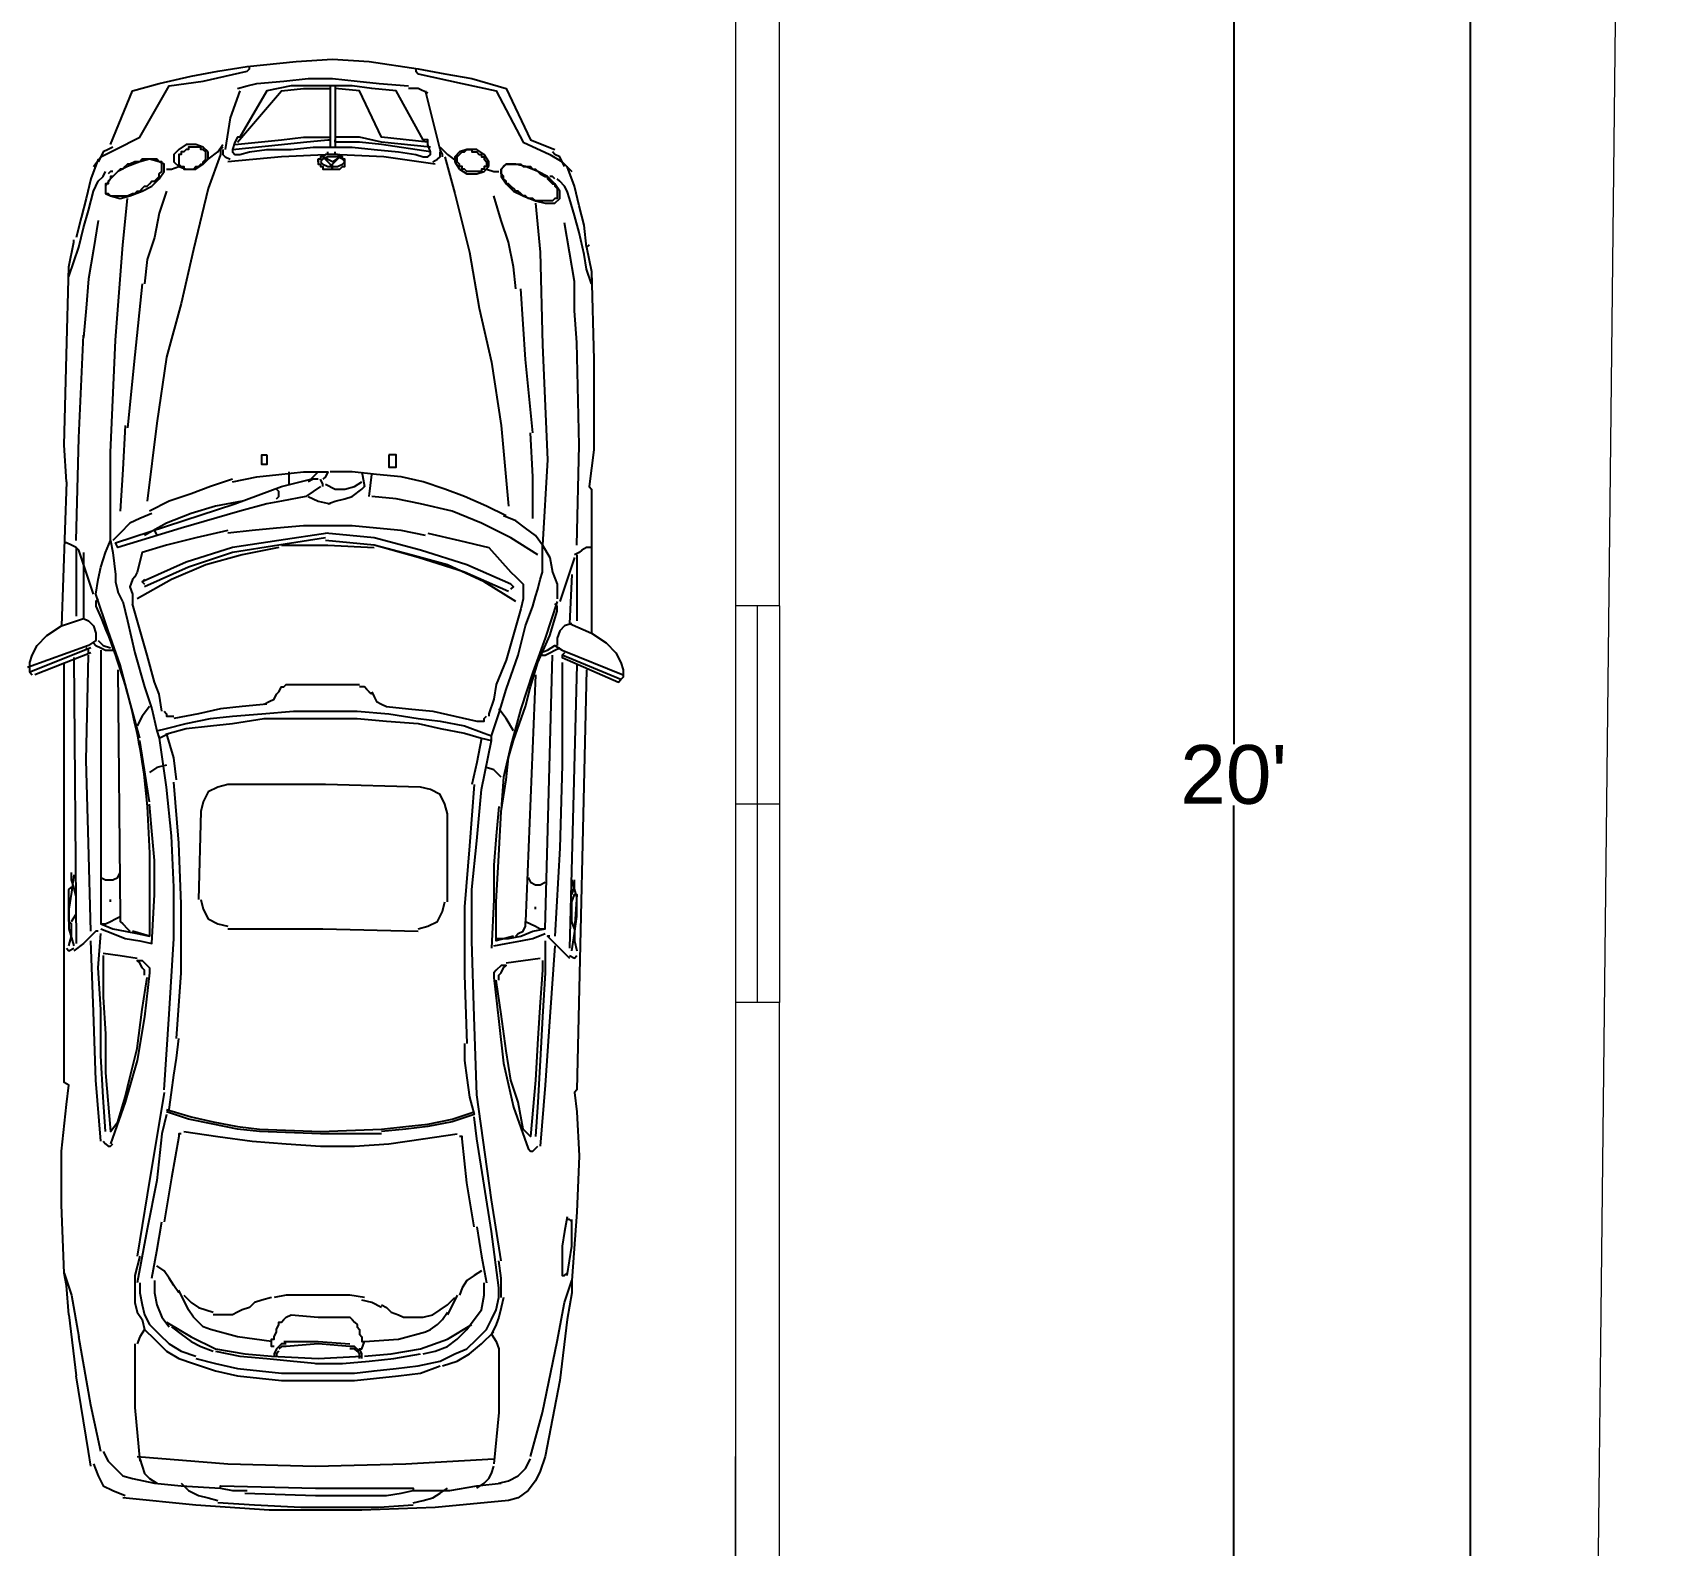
# Model space of a CAD drawing. Header units: inches. Extents: x 2489 to 6987, y 91 to 1364.
# Drawn here: x 5505.2 to 5726.9, y 597.9 to 803.9 of the extents above; entities that cross this region are included whole.
import ezdxf

# ---------------------------------------------------------------- set-up
doc = ezdxf.new("R2010")
doc.units = ezdxf.units.IN
doc.header["$MEASUREMENT"] = 0
doc.layers.add('PDF2_Geometry', color=7, linetype='Continuous')
doc.styles.get("Standard").update_dxf_attribs({"font": 'arial.ttf'})
doc.dimstyles.get("Standard").update_dxf_attribs({"dimtxt": 8, "dimasz": 6, "dimexe": 0.18, "dimexo": 3, "dimgap": 0.09, "dimtad": 0, "dimtih": 1, "dimtoh": 1, "dimdec": 4, "dimzin": 0, "dimdsep": 46, "dimlunit": 4, "dimtxsty": 'Standard', "dimblk": 'OBLIQUE', "dimcen": 0.09, "dimadec": 0, "dimazin": 0, "dimtfac": 1, "dimtdec": 4, "dimtofl": 0, "dimtmove": 0, "dimatfit": 3, "dimldrblk": 'OBLIQUE', "dimfxl": 1, "dimtolj": 1, "dimtzin": 0, "dimarcsym": 0})

# ---------------------------------------------------------------- blocks, each defined once
blk = doc.blocks.new('_Oblique')
at = {"color": 0, "linetype": 'ByBlock', "lineweight": -2}
blk.add_line((-0.5, -0.5), (0.5, 0.5), dxfattribs=at)
blk = doc.blocks.new('*D108')
at = {"layer": 'Defpoints', "color": 0, "lineweight": 15, "transparency": 16777216}
for p in [(5606.92, 1146.92), (5701.03, 1146.92), (5606.92, 582.79)]:
    blk.add_point(p, dxfattribs=at)
at = {"layer": 'PDF2_Geometry', "color": 0, "lineweight": -2, "transparency": 16777216}
for p, q in [((5609.92, 1146.92), (5701.21, 1146.92)), ((5701.03, 1146.92), (5701.03, 868.95)), ((5701.03, 582.79), (5701.03, 860.77)), ((5609.92, 582.79), (5701.21, 582.79))]:
    blk.add_line(p, q, dxfattribs=at)
at = {"layer": 'PDF2_Geometry', "color": 0, "lineweight": -2, "transparency": 16777216, "xscale": 6, "yscale": 6, "zscale": 6}
for p, rotation in [((5701.03, 1146.92), 90), ((5701.03, 582.79), 270)]:
    blk.add_blockref('_Oblique', p, dxfattribs=dict(at, rotation=rotation))
at = {"layer": 'PDF2_Geometry', "color": 0, "lineweight": 9, "transparency": 16777216, "insert": (5701.03, 864.86), "char_height": 8, "attachment_point": 5}
blk.add_mtext("\\A1;47'", dxfattribs=at)
blk = doc.blocks.new('*D109')
at = {"layer": 'Defpoints', "color": 0, "lineweight": 15, "transparency": 16777216}
for p in [(5609.25, 822.95), (5668.79, 822.95), (5606.92, 582.79)]:
    blk.add_point(p, dxfattribs=at)
at = {"layer": 'PDF2_Geometry', "color": 0, "lineweight": -2, "transparency": 16777216}
for p, q in [((5612.25, 822.95), (5668.97, 822.95)), ((5668.79, 822.95), (5668.79, 707.04)), ((5668.79, 582.79), (5668.79, 698.69)), ((5609.92, 582.79), (5668.97, 582.79))]:
    blk.add_line(p, q, dxfattribs=at)
at = {"layer": 'PDF2_Geometry', "color": 0, "lineweight": -2, "transparency": 16777216, "xscale": 6, "yscale": 6, "zscale": 6}
for p, rotation in [((5668.79, 822.95), 90), ((5668.79, 582.79), 270)]:
    blk.add_blockref('_Oblique', p, dxfattribs=dict(at, rotation=rotation))
at = {"layer": 'PDF2_Geometry', "color": 0, "lineweight": 9, "transparency": 16777216, "insert": (5668.79, 702.87), "char_height": 8, "attachment_point": 5}
blk.add_mtext("\\A1;20'", dxfattribs=at)

msp = doc.modelspace()

# ---------------------------------------------------------------- linework, layer by layer
at = {"lineweight": 15}
for p, q in [((5600.9281, 1033.77064), (5600.9281, 725.8773)), ((5606.91536, 725.87729), (5606.91536, 1033.77064))]:
    msp.add_line(p, q, dxfattribs=at)
at = {"layer": 'PDF2_Geometry', "lineweight": 9}
for p, q in [((5606.91536, 725.87729), (5600.9281, 725.8773)), ((5600.92814, 725.8773), (5600.92814, 671.8773)), ((5603.92814, 671.8773), (5603.92814, 725.8773)), ((5606.91536, 725.87729), (5606.91536, 671.8773)), ((5606.91536, 698.8773), (5600.9281, 698.8773)), ((5606.91536, 671.8773), (5600.9281, 671.8773))]:
    msp.add_line(p, q, dxfattribs=at)
msp.add_lwpolyline([(5714.61467, 249.68056), (5726.9217, 1356.92857)], dxfattribs=at)
at = {"layer": 'PDF2_Geometry', "lineweight": 25}
for points in [[(5513.45471, 785.69175), (5514.4526, 787.02227), (5516.44832, 788.0201), (5519.77456, 789.68325), (5523.76606, 796.66829), (5528.42275, 797.33355), (5534.40997, 798.66407), (5534.7426, 798.9967), (5534.7426, 799.32927)], [(5515.78306, 788.68536), (5518.77666, 796.00306), (5522.43551, 797.00092), (5526.7596, 797.99879), (5530.41845, 798.66404), (5534.40992, 799.32928), (5541.06237, 799.99453), (5546.05171, 800.32715)], [(5546.05177, 800.32716), (5551.04111, 799.99454), (5557.69356, 798.99667), (5561.35241, 798.33143), (5565.01126, 797.66618), (5569.66797, 796.33569), (5572.9942, 789.35062), (5576.32043, 788.02013)], [(5557.36088, 798.9967), (5557.36088, 798.66407), (5557.69351, 798.33144), (5563.68073, 797.00092), (5568.33749, 796.0031), (5571.99629, 789.01799), (5575.65516, 787.3549), (5577.31825, 786.35701), (5578.64877, 785.02655)], [(5533.07945, 796.33566), (5534.40997, 796.66829), (5535.74042, 797.00092), (5539.39929, 797.33355), (5542.72553, 797.66618), (5546.05177, 797.66618), (5549.37795, 797.33355), (5552.37155, 797.00092), (5556.36305, 796.66829)], [(5533.07945, 789.01799), (5539.06667, 796.0031), (5542.06027, 796.33566), (5545.38651, 796.33566), (5545.71914, 796.33566)], [(5545.71914, 796.66829), (5545.71914, 788.35273)], [(5546.38434, 796.66829), (5546.38434, 788.35273)], [(5559.02403, 789.01799), (5552.70418, 789.68325), (5549.71058, 796.0031), (5546.38434, 796.33566)], [(5559.02403, 795.67047), (5557.69351, 796.33566), (5556.36305, 796.33566)], [(5533.41208, 796.0031), (5532.08162, 792.34423), (5531.41636, 788.0201)], [(5561.01975, 787.02227), (5561.01975, 787.3549), (5560.68712, 788.0201), (5559.68929, 792.0116), (5558.6914, 796.0031)], [(5532.74682, 788.68536), (5539.06667, 789.35062), (5542.06027, 789.68325), (5545.38651, 789.68325), (5545.71914, 789.68325)], [(5559.35666, 788.35273), (5552.70418, 789.01799), (5549.71058, 789.68325), (5546.38434, 789.68325)], [(5516.11569, 788.35273), (5515.45049, 788.0201), (5514.78523, 787.68753), (5514.4526, 787.02227), (5514.11997, 786.35701)], [(5531.08373, 788.35273), (5530.7511, 788.0201), (5530.7511, 787.3549), (5529.08801, 782.69814), (5527.09223, 774.38258), (5525.42914, 767.0649), (5523.43343, 759.74723), (5522.10291, 750.7664), (5520.77245, 740.12249)], [(5529.08801, 786.68964), (5530.41847, 787.68753), (5531.08373, 788.68536)], [(5531.08373, 788.0201), (5531.08373, 787.68753), (5531.08373, 787.3549), (5531.41636, 787.02227), (5532.08162, 786.68964)], [(5560.02192, 786.02438), (5553.03682, 787.02227), (5546.05177, 787.3549), (5539.06667, 787.02227), (5531.74899, 786.35701)], [(5532.41419, 788.0201), (5539.06667, 788.68536), (5542.06027, 789.01799), (5545.38651, 789.35062), (5545.71914, 789.35062)], [(5545.38651, 787.3549), (5545.38651, 787.68753)], [(5559.35666, 787.68753), (5552.70418, 788.68536), (5549.71058, 789.01799), (5546.38434, 789.01799), (5546.38434, 789.35062)], [(5546.38434, 787.3549), (5546.38434, 787.68753)], [(5559.68929, 786.35701), (5560.35449, 786.68964), (5560.68712, 787.02227), (5560.68712, 787.3549), (5560.68712, 787.68753)], [(5560.68712, 788.35273), (5561.68501, 787.3549), (5563.01547, 786.35701)], [(5577.65088, 785.69175), (5577.31825, 786.35701), (5576.98562, 787.02227), (5576.32042, 787.3549), (5575.98779, 787.68753)], [(5510.12854, 770.72377), (5510.79373, 772.71949), (5511.45899, 774.71521), (5512.12425, 777.37618), (5512.78951, 779.70453), (5513.45471, 782.36558), (5513.78734, 783.03077), (5514.11997, 783.69603), (5514.78523, 784.36129), (5515.11786, 785.02655)], [(5514.11997, 786.68964), (5513.12208, 784.02866), (5512.45688, 781.36768), (5511.79162, 778.70671), (5511.12636, 776.04573)], [(5516.11569, 785.02655), (5515.78306, 785.02655), (5515.45049, 784.69392)], [(5523.43343, 785.35912), (5524.09862, 785.35912), (5525.09651, 785.69175)], [(5544.05599, 786.35701), (5544.05599, 786.68964)], [(5561.35238, 787.02227), (5562.6829, 782.03294), (5564.67862, 774.05001), (5566.00908, 766.39964), (5567.67223, 759.08197), (5569.00268, 750.43377), (5570.00057, 739.45723)], [(5567.00697, 785.35912), (5568.00486, 785.02655), (5568.67005, 785.02655)], [(5580.64449, 774.71521), (5580.31186, 777.70882), (5579.6466, 780.36979), (5578.9814, 783.03077), (5577.98351, 785.69175)], [(5576.32042, 784.02866), (5575.98779, 784.36129), (5575.65516, 784.36129)], [(5581.30975, 769.72588), (5580.64449, 771.7216), (5580.31186, 773.71738), (5579.6466, 776.71099), (5578.9814, 779.03934), (5578.31614, 781.36768), (5577.98351, 782.36558), (5577.65088, 783.03077), (5576.98562, 783.69603), (5576.65305, 784.02866)], [(5519.77456, 707.85806), (5518.4441, 712.84745), (5517.11358, 717.83678), (5515.45049, 722.49347), (5513.78734, 727.4828), (5514.11997, 729.47858), (5514.4526, 731.14167), (5515.11786, 733.13738), (5515.78306, 734.80054), (5515.78306, 746.77491), (5516.44832, 762.07558), (5517.44621, 775.04784), (5518.11147, 781.36768)], [(5523.43343, 782.36558), (5522.43554, 779.37197), (5521.77027, 776.04573), (5520.77245, 773.05212), (5520.43982, 769.72588)], [(5570.99846, 769.06062), (5570.66584, 772.05423), (5570.00057, 775.38047), (5569.00268, 778.37408), (5568.00486, 781.70031)], [(5573.65944, 780.70242), (5574.32464, 774.05001), (5574.65727, 761.41032), (5575.32253, 745.77708), (5574.65727, 734.13527), (5573.65944, 735.46573), (5572.32892, 736.46362), (5570.99846, 737.46151), (5569.33531, 738.12671)], [(5514.11997, 778.37408), (5513.45471, 774.38258), (5512.78951, 770.39114), (5512.45688, 766.39964), (5512.12425, 762.40821)], [(5579.31403, 734.13527), (5579.6466, 747.7728), (5579.31403, 761.74295), (5578.9814, 766.06701), (5578.9814, 770.05851), (5578.31614, 774.05001), (5577.65088, 778.04145)], [(5509.79591, 742.78347), (5509.46327, 747.7728), (5509.79591, 760.07986), (5510.12854, 772.05423), (5510.79373, 775.38047), (5510.79373, 775.7131)], [(5580.97712, 775.04784), (5580.64449, 774.71521), (5581.30975, 771.38897), (5581.64238, 759.4146), (5581.64238, 747.10754), (5580.97712, 742.11821), (5581.30975, 741.78558)], [(5520.10719, 769.72588), (5519.1093, 760.07986), (5518.11147, 750.10114)], [(5573.32681, 749.43588), (5572.32892, 759.4146), (5571.66366, 769.06062)], [(5511.12636, 734.80054), (5511.45899, 748.77069), (5512.12425, 762.74084)], [(5517.77884, 750.43377), (5517.44621, 744.44656), (5517.11358, 738.79197)], [(5573.32681, 737.79414), (5573.32681, 743.44873), (5572.99418, 749.43588)], [(5544.38862, 742.11821), (5543.39079, 741.45295), (5542.3929, 740.78775), (5539.06668, 740.12251), (5537.07094, 739.78989), (5533.41209, 738.79202), (5525.42915, 736.46366), (5516.78096, 733.80268), (5516.44834, 734.46792), (5532.74685, 739.78989), (5539.06668, 742.11824), (5543.05815, 743.11611)], [(5532.41419, 743.1161), (5529.42064, 742.11821), (5526.75966, 741.12032), (5523.76606, 740.12249), (5521.10508, 738.79197)], [(5532.41419, 742.78347), (5535.74042, 743.44873), (5538.73403, 743.7813), (5542.06027, 744.11393), (5545.38651, 744.11393), (5545.05388, 743.44873), (5544.72125, 743.1161)], [(5540.06456, 744.11393), (5540.06456, 742.45084)], [(5544.05599, 743.1161), (5543.39079, 743.1161), (5542.72553, 742.78347)], [(5544.05599, 744.11393), (5543.72336, 743.7813), (5543.05816, 743.1161)], [(5544.72125, 742.11821), (5544.72125, 742.45084), (5544.38862, 743.1161)], [(5569.66794, 738.12671), (5567.00697, 739.45723), (5564.01336, 740.78775), (5561.35238, 741.78558), (5558.35877, 742.78347), (5555.36516, 743.44873), (5552.03892, 743.7813), (5548.71275, 744.11393), (5545.71914, 744.11393)], [(5550.04321, 744.11393), (5550.37584, 742.11821)], [(5551.04106, 740.7877), (5551.37368, 743.7813)], [(5509.79586, 742.78344), (5509.13061, 723.1587)], [(5538.4014, 740.45512), (5538.73403, 740.78775), (5538.73403, 741.12032), (5538.73403, 741.45295), (5538.4014, 741.78558)], [(5542.72553, 740.78775), (5544.05599, 740.12249), (5545.71914, 739.78986)], [(5545.05388, 742.45084), (5546.38434, 741.78558), (5547.71486, 741.78558), (5549.04532, 742.11821), (5550.04321, 742.78347)], [(5545.38651, 739.78986), (5546.38434, 740.12249), (5547.71486, 740.45512), (5548.71275, 740.78775), (5550.04321, 741.78558), (5550.37584, 742.11821), (5550.37584, 742.45084)], [(5573.99201, 732.80475), (5570.3332, 735.13316), (5566.34171, 737.12888), (5562.35027, 738.79197), (5558.02614, 739.78986), (5554.6999, 740.45512), (5551.37373, 740.78775)], [(5581.30971, 741.78558), (5581.30971, 722.16085)], [(5521.43765, 738.45934), (5519.77456, 737.79414), (5518.4441, 737.12888), (5517.11358, 735.79836), (5516.11569, 734.80054)], [(5533.74471, 740.12249), (5530.08584, 739.45723), (5526.75966, 738.45934), (5523.43343, 737.12888), (5520.43982, 735.46573)], [(5558.6914, 735.46573), (5555.36516, 736.13099), (5552.03892, 736.46362), (5548.71275, 736.79625), (5545.38651, 736.79625), (5542.06027, 736.79625), (5538.4014, 736.46362), (5535.07523, 736.13099), (5531.74899, 735.79836)], [(5513.45471, 727.4828), (5512.45688, 730.47641), (5511.45899, 733.47001), (5511.12636, 733.80265), (5510.4611, 734.13527), (5509.79591, 734.46791), (5509.46327, 734.46791)], [(5515.78306, 734.80054), (5516.11569, 733.13738), (5516.44832, 730.14378), (5516.44832, 729.14595), (5516.78095, 727.81543)], [(5531.74895, 736.13098), (5527.42485, 735.13312), (5523.43338, 734.13525), (5520.10716, 733.13738), (5519.44191, 730.4764), (5519.10929, 729.81116), (5518.77667, 729.47853), (5518.44404, 728.48067), (5518.77667, 727.4828), (5518.77667, 726.15231)], [(5545.38651, 735.79836), (5538.73403, 734.80054), (5532.41419, 733.80265), (5526.0944, 731.80693), (5520.10719, 729.14595)], [(5545.05388, 735.13316), (5538.73403, 734.13527), (5532.41419, 733.13738), (5526.42703, 731.14167), (5520.43982, 728.48069)], [(5521.77027, 736.13099), (5522.10291, 735.46573)], [(5539.06667, 734.13527), (5545.38651, 734.13527), (5551.70636, 733.80265)], [(5570.3332, 728.14806), (5570.66584, 728.48069), (5570.3332, 728.81332), (5564.34599, 731.4743), (5558.02614, 733.47001), (5551.70636, 735.13316), (5545.05388, 735.79836)], [(5570.00057, 727.81543), (5564.01336, 730.47641), (5557.69351, 732.47219), (5551.70636, 734.13527), (5545.05388, 734.80054)], [(5570.99846, 726.48497), (5566.67434, 729.14595), (5561.68501, 731.4743), (5556.69568, 732.80475), (5551.70636, 734.13527)], [(5559.02403, 735.79836), (5563.34813, 734.80049), (5567.3396, 733.80263), (5570.3332, 730.4764), (5570.99845, 729.81116), (5571.66369, 729.14591), (5571.99631, 728.81329), (5571.99631, 727.81542), (5571.99631, 726.81755)], [(5573.65944, 727.15017), (5573.99201, 728.14806), (5574.32464, 729.47858), (5574.65727, 730.47641), (5574.65727, 734.13527), (5575.65516, 732.47219), (5575.98779, 730.47641), (5576.65305, 728.81332), (5576.65305, 726.8176)], [(5511.12638, 733.80262), (5511.12638, 724.48919)], [(5512.12425, 733.13738), (5512.12425, 724.15657)], [(5538.73403, 733.80265), (5533.74471, 732.80475), (5528.75538, 731.4743), (5524.09862, 729.47858), (5519.44193, 726.8176)], [(5578.9814, 732.47219), (5577.98351, 729.47858), (5576.98562, 726.48497)], [(5581.30975, 733.80265), (5580.64449, 733.80265), (5579.97923, 733.47001), (5579.6466, 733.13738), (5578.9814, 732.80475)], [(5579.31401, 732.80476), (5579.31401, 723.82395)], [(5578.64877, 730.14378), (5578.31615, 723.49132)], [(5517.44618, 726.48493), (5516.78093, 727.81542)], [(5520.43982, 729.47858), (5520.10719, 729.14595), (5520.43982, 728.81332)], [(5517.44621, 726.48497), (5518.11147, 723.82399), (5519.1093, 719.49986), (5520.43982, 714.84317), (5521.43765, 711.84956), (5522.10291, 708.85595), (5522.43554, 707.85806)], [(5522.76816, 711.51693), (5522.43554, 713.84528), (5521.77027, 715.50843), (5520.77245, 719.16723), (5518.77667, 726.15234)], [(5569.00268, 636.67685), (5567.67223, 644.99241), (5565.67644, 659.29519), (5565.34388, 669.93911), (5565.01125, 680.25039), (5565.01125, 687.2355), (5565.67644, 693.88791), (5566.34171, 700.87302), (5567.67223, 707.52549), (5567.67223, 708.19069), (5568.67005, 711.1843), (5569.66794, 714.51054), (5571.33103, 719.16723), (5572.32892, 723.15873), (5573.32681, 725.81971)], [(5571.66366, 725.48708), (5569.66794, 718.50204), (5568.33749, 715.1758), (5568.00486, 713.18002), (5567.3396, 711.1843), (5567.3396, 710.85167)], [(5576.65305, 726.48497), (5574.9899, 721.49558), (5573.32681, 716.83889), (5571.66366, 711.84956), (5570.3332, 706.86023), (5569.33531, 702.5361), (5569.00268, 698.21204)], [(5569.00273, 697.8794), (5569.33536, 699.87513), (5569.66798, 702.20349), (5570.0006, 705.1971), (5570.66585, 707.52545), (5572.32896, 712.18217), (5572.9942, 714.84315), (5573.99207, 718.16938), (5575.65518, 721.82822), (5576.65305, 725.15445), (5576.65305, 725.81971), (5576.32042, 726.15234)], [(5571.99628, 726.81756), (5571.66366, 725.48707)], [(5573.32677, 725.8197), (5573.65939, 727.15018)], [(5504.80652, 716.83889), (5504.80652, 717.17152), (5504.80652, 718.16941), (5505.13915, 719.16723), (5505.80441, 720.49775), (5507.13493, 721.82821), (5509.13065, 723.15873), (5512.12425, 724.15662), (5512.78951, 723.82399), (5513.45471, 723.15873), (5513.78734, 722.16084), (5513.78734, 721.16301), (5512.78951, 720.49775), (5504.47395, 717.50415)], [(5578.64877, 723.49136), (5577.65088, 723.15873), (5576.98562, 722.49347), (5576.65305, 721.49558), (5576.65305, 720.49775)], [(5578.31614, 723.49136), (5581.30975, 722.16084), (5583.30546, 720.83039), (5584.63599, 719.49986), (5585.30118, 718.16941), (5585.63381, 717.17152), (5585.63381, 716.17363), (5585.30118, 715.84106), (5577.31825, 719.16723)], [(5513.45471, 720.83039), (5513.78734, 720.49775), (5514.4526, 720.16512), (5515.11786, 719.8325), (5516.11569, 719.8325)], [(5514.11997, 721.16301), (5514.78523, 720.49775), (5515.78306, 720.16512)], [(5513.12208, 720.16512), (5504.80652, 716.83889), (5505.13915, 716.50625)], [(5513.12208, 719.49986), (5505.47178, 716.50625)], [(5510.79373, 718.8346), (5511.12636, 679.91776)], [(5512.78951, 719.49986), (5512.78951, 719.8325), (5512.45688, 720.16512)], [(5513.12208, 681.58091), (5512.78951, 693.55534), (5512.45688, 704.86445), (5512.78951, 719.16723)], [(5514.4526, 719.8325), (5514.4526, 682.5788), (5515.11786, 682.5788), (5515.78306, 682.91137), (5516.44832, 683.244), (5517.11358, 683.57663), (5517.11358, 682.91137), (5517.44621, 682.5788), (5518.11147, 681.91354), (5518.4441, 681.58091)], [(5568.33749, 680.58302), (5570.00057, 680.58302), (5571.66366, 680.91565), (5573.32681, 681.58091), (5574.9899, 681.91354), (5575.98779, 719.16723)], [(5574.32464, 719.49986), (5575.32253, 719.8325), (5576.32042, 720.49775), (5577.31825, 719.8325), (5585.63381, 716.50625)], [(5574.32464, 719.16723), (5574.9899, 719.16723), (5575.65516, 719.49986), (5576.32042, 719.8325), (5576.98562, 720.16512)], [(5577.65088, 719.49986), (5577.31825, 719.16723), (5577.31825, 718.8346), (5584.96862, 715.50843), (5585.30118, 715.84106)], [(5510.12854, 629.35918), (5509.79591, 633.35065), (5509.46329, 635.01376), (5509.13067, 644.32719), (5509.13067, 651.64489), (5509.79591, 657.96472), (5510.12854, 660.6257), (5509.46329, 660.95832), (5509.46329, 718.16941)], [(5516.78095, 717.17152), (5517.11358, 683.57663)], [(5573.65944, 716.50625), (5572.32892, 682.91137), (5572.99418, 682.5788), (5573.65944, 682.24617), (5574.32464, 681.91354), (5574.9899, 681.91354)], [(5577.31825, 718.16941), (5577.31825, 704.19926), (5576.98562, 692.89008), (5576.32042, 680.91565)], [(5580.64449, 717.17152), (5579.314, 659.96043), (5578.98137, 659.62781), (5579.314, 656.96683), (5579.64662, 650.97962), (5579.314, 643.3293), (5578.64875, 634.01587), (5578.64875, 632.35276), (5577.98351, 628.69391)], [(5579.31403, 717.83678), (5578.31614, 679.25256)], [(5536.73832, 712.51482), (5537.40358, 712.84745), (5538.06877, 713.18002), (5538.4014, 713.84528), (5538.73403, 714.17791), (5539.06667, 714.84317), (5539.39929, 714.84317), (5539.73192, 715.1758), (5540.39718, 715.1758), (5542.3929, 715.1758), (5545.05388, 715.1758), (5547.71486, 715.1758), (5549.71058, 715.1758)], [(5551.37373, 713.84528), (5551.0411, 714.17791), (5550.70847, 714.51054), (5550.37584, 714.84317), (5549.71058, 714.84317)], [(5551.37373, 714.17791), (5551.70636, 713.51265), (5552.03892, 712.84745), (5552.70418, 712.51482), (5553.36944, 712.18219), (5556.36305, 711.84956), (5559.68929, 711.51693), (5562.6829, 710.85167), (5565.67644, 710.18647), (5566.00908, 710.18647), (5566.67434, 710.18647), (5566.67434, 710.51904), (5567.00697, 710.85167)], [(5521.10508, 712.18219), (5520.10719, 710.85167), (5519.44193, 709.52121)], [(5537.07095, 712.51482), (5533.74471, 712.18219), (5530.7511, 711.84956), (5527.75749, 711.1843), (5524.43125, 710.51904)], [(5570.66584, 708.85595), (5569.66794, 710.51904), (5568.67005, 711.84956)], [(5522.10292, 708.85595), (5523.43341, 709.18857), (5526.09439, 709.85382), (5529.42062, 710.51906), (5532.41422, 710.85169), (5536.40569, 711.18431), (5540.72979, 711.51693), (5545.05388, 711.51693), (5549.37797, 711.51693), (5553.70207, 711.18431), (5557.69354, 710.51906), (5560.68714, 710.18644), (5564.01337, 709.5212), (5566.67435, 708.52333), (5567.67222, 708.1907)], [(5522.43554, 707.85806), (5523.76603, 708.5233), (5526.09439, 709.18855), (5529.42062, 709.52117), (5532.41422, 709.85379), (5536.73832, 710.51904), (5540.72979, 710.51904), (5545.05388, 710.51904), (5549.37797, 710.51904), (5553.36944, 710.18642), (5557.69354, 709.85379), (5560.68714, 709.18855), (5564.01337, 708.5233), (5566.34172, 707.85806), (5567.67222, 707.52544)], [(5523.1008, 711.51693), (5523.43343, 711.1843), (5523.43343, 710.85167), (5523.76606, 710.85167), (5524.43125, 710.85167)], [(5521.10508, 699.20993), (5520.43982, 703.53399), (5519.77456, 707.52549)], [(5523.1008, 659.96046), (5523.76606, 670.27174), (5524.43125, 680.58302), (5524.43125, 687.56813), (5524.09862, 694.55317), (5523.43343, 701.20565), (5522.43554, 708.19069)], [(5524.76388, 702.20348), (5524.43125, 705.19708), (5523.43343, 708.52332)], [(5566.34171, 707.85806), (5565.67644, 704.53189), (5565.01125, 701.53828)], [(5523.43343, 704.19926), (5522.10291, 703.86663), (5521.10508, 703.20137)], [(5569.00268, 702.5361), (5568.00486, 703.53399), (5567.00697, 703.86663)], [(5524.76388, 666.9455), (5525.42914, 675.92632), (5525.42914, 685.23978), (5525.09651, 693.55534), (5524.43125, 701.87091)], [(5561.68501, 685.57235), (5561.68501, 697.54678), (5561.35238, 698.8773), (5560.68712, 700.20776), (5559.35666, 700.87302), (5558.02614, 701.20565), (5545.05388, 701.53828), (5531.74899, 701.53828), (5530.41847, 701.20565), (5529.08801, 700.54039), (5528.42275, 699.20993), (5528.09012, 697.87941), (5527.75749, 685.90498)], [(5565.34388, 701.53828), (5564.67862, 693.22271), (5564.01336, 684.90715), (5564.01336, 675.59369), (5564.34599, 666.28024)], [(5514.4526, 681.91354), (5516.11569, 681.24828), (5517.77884, 680.58302), (5519.77456, 680.25039), (5521.43765, 679.91776), (5521.77027, 686.57024), (5521.77027, 691.22693), (5521.43765, 695.21843), (5521.10508, 698.8773)], [(5568.67005, 698.54467), (5568.33749, 694.55317), (5568.00486, 690.56174), (5568.00486, 685.90498), (5567.67223, 679.25256)], [(5570.66584, 680.91565), (5568.33749, 680.25039), (5568.33749, 685.57235), (5568.67005, 691.89219), (5569.00268, 697.87941)], [(5510.79373, 689.23121), (5510.4611, 686.90287), (5510.12854, 684.57452), (5510.12854, 681.91354), (5510.79373, 679.58519)], [(5510.12854, 679.58519), (5510.4611, 680.91565), (5510.4611, 682.5788), (5510.12854, 682.91137), (5510.12854, 687.2355), (5510.4611, 687.56813)], [(5510.4611, 682.91137), (5511.12636, 683.90926), (5511.12636, 685.23978), (5511.12636, 686.23761), (5510.79373, 687.56813), (5510.4611, 688.56595), (5510.4611, 689.56384)], [(5514.4526, 688.89858), (5515.11786, 688.56595), (5516.11569, 688.56595), (5516.78095, 688.89858), (5517.11358, 689.56384)], [(5572.66155, 688.89858), (5572.99418, 688.23332), (5573.65944, 687.90076), (5574.32464, 687.90076), (5574.9899, 688.23332)], [(5578.64877, 678.91993), (5578.9814, 681.24828), (5579.31403, 683.57663), (5579.31403, 686.23761), (5578.64877, 688.56595)], [(5578.64877, 686.57024), (5578.9814, 687.56813), (5578.9814, 688.56595)], [(5515.78306, 685.57235), (5515.78306, 685.90498)], [(5528.09012, 685.90498), (5528.42275, 684.57452), (5529.08801, 683.244), (5530.41847, 682.5788), (5531.74899, 682.24617)], [(5557.69351, 681.91354), (5559.02403, 682.24617), (5560.35449, 682.91137), (5561.01975, 684.24189), (5561.35238, 685.57235)], [(5578.9814, 681.91354), (5578.64877, 682.91137), (5578.64877, 684.24189), (5578.64877, 685.57235), (5578.9814, 686.57024), (5579.31403, 686.57024), (5578.9814, 681.91354), (5578.9814, 680.25039), (5579.31403, 678.91993)], [(5573.65944, 684.57452), (5573.65944, 684.90715)], [(5514.11997, 681.58091), (5513.78734, 681.58091), (5512.12425, 679.91776), (5510.79373, 678.91993)], [(5515.11786, 654.30587), (5514.78523, 658.96257), (5514.4526, 664.61715), (5514.4526, 670.937), (5514.11997, 676.59158), (5514.4526, 681.24828)], [(5514.4526, 682.5788), (5516.11569, 681.91354), (5517.77884, 681.58091), (5519.44193, 681.24828), (5521.10508, 680.91565)], [(5531.74899, 681.91354), (5544.72125, 681.91354), (5557.69351, 681.58091)], [(5568.00486, 679.58519), (5569.66794, 679.91776), (5571.66366, 680.25039), (5573.32681, 680.58302), (5574.9899, 681.24828)], [(5570.99846, 680.91565), (5571.33103, 681.24828), (5571.99629, 681.58091), (5572.32892, 682.24617), (5572.32892, 682.91137)], [(5575.65516, 680.91565), (5575.32253, 680.91565), (5577.31825, 678.91993), (5578.31614, 677.92204)], [(5509.79591, 679.25256), (5510.12854, 678.91993), (5510.79373, 679.25256)], [(5514.4526, 652.97535), (5513.78734, 661.29091), (5513.45471, 670.60437), (5513.12208, 680.25039)], [(5514.78523, 678.5873), (5517.11358, 678.25467), (5519.44193, 677.92204)], [(5574.9899, 680.25039), (5574.9899, 675.92632), (5574.65727, 669.93911), (5574.32464, 663.95189), (5573.99201, 658.2973), (5573.65944, 653.64061)], [(5576.32042, 679.58519), (5575.65516, 669.93911), (5574.9899, 660.62565), (5574.32464, 652.31009)], [(5514.78523, 678.25467), (5514.78523, 676.92421), (5514.78523, 672.60008), (5515.11786, 667.61076), (5515.11786, 662.2888), (5515.78306, 654.30587), (5516.78095, 655.63633), (5517.77884, 658.96257), (5518.4441, 661.62354), (5519.44193, 665.61504), (5520.10719, 670.937), (5520.77245, 675.26106)], [(5520.43982, 675.59369), (5520.43982, 676.25895), (5520.10719, 676.59158), (5519.77456, 677.25678), (5519.44193, 677.58941), (5520.10719, 677.58941), (5520.77245, 676.92421), (5521.10508, 676.59158), (5521.10508, 675.92632), (5520.43982, 669.93911), (5519.44193, 663.95189), (5517.77884, 658.2973), (5515.78306, 652.64272)], [(5568.67005, 674.92843), (5568.67005, 675.59369), (5569.00268, 675.92632), (5569.33531, 676.59158), (5569.66794, 676.92421), (5569.00268, 676.92421), (5568.33749, 676.25895), (5568.00486, 675.92632), (5568.00486, 675.26106), (5568.67005, 669.27385), (5569.33531, 663.61926), (5570.66584, 657.63211), (5572.66155, 651.97752), (5572.99418, 651.64489), (5573.32681, 651.64489), (5573.65944, 651.97752), (5573.99201, 652.31009)], [(5574.65727, 677.58941), (5574.65727, 676.25895), (5574.32464, 671.93482), (5573.99201, 666.9455), (5573.65944, 661.29091), (5572.99418, 653.64061), (5571.99629, 654.6385), (5571.33103, 658.2973), (5570.3332, 661.29091), (5569.66794, 665.28241), (5569.00268, 670.27174), (5568.33749, 674.92843)], [(5569.66794, 677.25678), (5571.99629, 677.58941), (5574.32464, 677.92204)], [(5578.31614, 678.25467), (5578.9814, 677.92204), (5579.31403, 678.25467)], [(5523.76606, 657.29948), (5524.09862, 659.62782), (5524.43125, 661.95617), (5524.76388, 664.28452), (5525.09651, 666.9455)], [(5564.01336, 666.28024), (5564.01336, 663.95189), (5564.34599, 661.62354), (5564.67862, 658.96257), (5565.34388, 656.63422), (5562.35027, 655.63633), (5559.02403, 654.97106), (5556.03042, 654.6385), (5552.70418, 654.30587)], [(5523.1008, 659.62782), (5520.77245, 645.65767), (5519.44193, 637.34211)], [(5523.43343, 656.63422), (5522.76816, 653.97324), (5522.10291, 647.65339), (5520.77245, 641.00098), (5519.44193, 633.68324)], [(5523.43343, 657.29948), (5526.75966, 656.30159), (5529.75321, 655.63633), (5533.07945, 654.97106), (5536.07306, 654.6385), (5544.38862, 654.30587), (5552.70418, 654.6385), (5556.03042, 654.97106), (5559.02403, 655.3037), (5562.35027, 655.96896), (5565.34388, 656.96685)], [(5552.70418, 653.97324), (5544.38862, 653.97324), (5536.07306, 654.30587), (5533.07945, 654.6385), (5529.75321, 655.3037), (5526.42703, 655.96896), (5523.43343, 656.96685)], [(5525.76177, 654.30587), (5530.41847, 653.64061), (5535.07523, 652.97535), (5539.73192, 652.64272), (5544.38862, 652.31009), (5549.04532, 652.31009), (5553.70208, 652.64272), (5558.35877, 653.30798), (5563.01547, 653.97324)], [(5527.42486, 623.37196), (5530.08584, 622.7067), (5533.07945, 622.04144), (5536.07306, 621.70881), (5539.06667, 621.37624), (5544.05599, 621.37624), (5549.04532, 621.37624), (5551.70636, 621.70881), (5554.6999, 622.04144), (5557.69351, 622.37407), (5560.68712, 623.03933), (5562.6829, 624.03722), (5564.34599, 624.70242), (5565.67644, 626.03294), (5567.00697, 627.36339), (5567.67223, 628.69391), (5568.33749, 630.02437), (5568.67005, 631.68752), (5568.67005, 633.01798), (5567.67223, 640.66835), (5566.67434, 646.98813), (5565.67644, 653.30798), (5565.34388, 656.30159)], [(5514.78523, 652.97535), (5515.11786, 652.64272), (5515.45049, 652.31009), (5515.78306, 652.31009), (5516.11569, 652.64272)], [(5525.42914, 653.97324), (5525.09651, 653.97324), (5525.09651, 653.64061), (5524.09862, 647.98602), (5523.1008, 641.99881)], [(5565.34388, 641.33355), (5564.34599, 647.32076), (5563.68073, 653.30798), (5563.68073, 653.64061), (5563.3481, 653.64061)], [(5521.43765, 634.3485), (5522.10291, 638.00737), (5522.76816, 641.99881)], [(5565.67644, 641.33355), (5566.34171, 637.34211), (5567.00697, 633.68324)], [(5577.98351, 642.66406), (5577.65088, 640.66835), (5577.31825, 638.67257), (5577.31825, 636.67685), (5577.31825, 634.68113), (5577.65088, 634.68113), (5577.98351, 635.01376)], [(5578.64877, 641.99881), (5578.31614, 642.33144), (5577.98351, 642.33144)], [(5577.98351, 634.68113), (5578.64877, 638.67257), (5578.64877, 642.33144)], [(5519.77456, 637.34211), (5519.1093, 634.68113), (5519.1093, 632.35278), (5519.1093, 631.02226), (5519.44193, 629.6918), (5520.10719, 628.69391), (5520.43982, 627.36339), (5519.77456, 626.36557), (5519.44193, 625.36768)], [(5569.00268, 631.68752), (5569.00268, 634.3485), (5568.67005, 636.67685)], [(5509.46327, 635.01376), (5510.4611, 632.02015), (5511.45899, 626.36557)], [(5525.09651, 632.35278), (5524.43125, 633.35061), (5523.76606, 634.3485), (5523.1008, 635.34639), (5522.10291, 636.01159)], [(5566.34171, 635.34639), (5565.34388, 634.68113), (5564.34599, 634.01587), (5563.68073, 633.01798), (5563.3481, 632.02015)], [(5519.77456, 633.68324), (5519.77456, 632.35278), (5520.10719, 630.68963), (5520.43982, 629.35918), (5521.10508, 628.02865), (5522.43554, 626.6982), (5523.76606, 625.36768), (5525.42914, 624.36985), (5527.42486, 623.70459)], [(5521.77027, 634.01587), (5521.77027, 632.35278), (5522.10291, 630.68963), (5522.76816, 629.02655), (5523.76606, 627.69602)], [(5538.06877, 625.03505), (5537.73621, 625.03505), (5537.73621, 625.70031), (5533.07945, 626.36557), (5529.42064, 627.36339), (5528.42275, 627.69602), (5527.75749, 628.36129), (5527.09223, 629.02655), (5526.42703, 630.02437), (5525.09651, 632.68541)], [(5525.76177, 632.02015), (5526.75966, 631.02226), (5527.75749, 630.357), (5528.75538, 630.02437), (5529.75321, 629.6918)], [(5550.37584, 631.68752), (5548.38012, 632.02015), (5544.05599, 632.02015), (5539.73192, 632.02015), (5538.06877, 631.68752)], [(5558.35877, 624.03722), (5560.02192, 624.36985), (5561.68501, 625.03505), (5563.01547, 626.03294), (5564.34599, 627.36339), (5565.34388, 628.69391), (5566.34171, 630.02437), (5566.67434, 632.02015), (5566.67434, 633.68324)], [(5563.01547, 632.02015), (5561.68501, 629.35918)], [(5572.99418, 610.06707), (5574.65727, 616.05429), (5576.65305, 625.70031), (5577.65088, 631.02226), (5578.64877, 634.01587)], [(5537.73621, 631.68752), (5536.40569, 631.35489), (5535.4078, 631.02226), (5534.7426, 630.357), (5533.74471, 630.02437), (5533.07945, 629.6918), (5532.41419, 629.35918), (5529.75321, 629.35918)], [(5552.70418, 630.357), (5551.37373, 631.02226), (5550.04321, 631.35489)], [(5552.70418, 630.68963), (5553.36944, 630.357), (5554.03471, 629.6918), (5555.03253, 629.35918), (5555.69779, 629.02655), (5558.35877, 629.02655), (5559.68929, 629.35918), (5560.68712, 630.02437), (5561.68501, 630.68963), (5562.6829, 631.68752)], [(5569.33531, 631.68752), (5569.00268, 630.357), (5568.67005, 629.02655), (5568.33749, 628.02865), (5567.67223, 626.6982), (5568.33749, 625.70031), (5568.67005, 624.70242), (5568.67005, 616.05429), (5568.00486, 609.06918)], [(5510.12848, 629.35915), (5511.12635, 621.04358)], [(5577.98351, 628.69391), (5576.98562, 620.37835), (5574.9899, 610.06707), (5574.32464, 608.07129), (5573.65944, 606.74083), (5572.66155, 605.41031), (5571.33103, 604.41248), (5570.00057, 604.07985), (5560.02192, 603.08196), (5550.04321, 602.74933), (5543.72336, 602.74933), (5537.40358, 602.74933), (5527.42486, 603.41459), (5517.44621, 604.41248)], [(5523.43343, 628.36129), (5526.75966, 626.36557), (5530.08584, 624.70242), (5534.07734, 624.03722), (5537.73621, 623.70459), (5544.05599, 623.37196), (5550.04321, 623.70459)], [(5524.09862, 627.69602), (5525.42914, 626.6982), (5526.75966, 625.70031), (5528.09012, 625.03505), (5529.75321, 624.36985)], [(5537.73621, 625.70031), (5537.73621, 626.03293), (5538.06883, 626.03293), (5538.06883, 626.36555), (5538.40145, 627.0308), (5538.40145, 627.36342), (5538.73407, 628.02867), (5538.73407, 628.36129), (5539.0667, 628.36129), (5539.39932, 628.69391), (5539.73194, 629.02653), (5540.39719, 629.35916), (5544.05603, 629.02653)], [(5544.05599, 629.02655), (5547.71484, 629.02655), (5548.38008, 629.02655), (5548.71271, 628.69392), (5549.04533, 628.3613), (5549.37795, 628.02868), (5549.37795, 627.69605), (5549.71057, 627.36343), (5549.71057, 626.69819), (5550.0432, 626.36556), (5550.0432, 626.03294), (5550.0432, 625.70032), (5550.37582, 625.70032)], [(5550.04321, 623.37196), (5550.04321, 624.03722), (5549.71058, 624.70242), (5550.04321, 624.70242), (5550.37584, 625.70031), (5555.03253, 626.03294), (5558.6914, 627.03083), (5559.35666, 627.36339), (5560.35449, 628.02865), (5561.01975, 628.69391), (5561.68501, 629.6918)], [(5550.37584, 623.70459), (5554.03471, 624.03722), (5558.02614, 624.70242), (5561.68501, 626.03294), (5565.01125, 628.02865)], [(5514.4526, 610.73227), (5513.12208, 617.05211), (5511.45897, 626.36554)], [(5519.10929, 625.36768), (5519.10929, 616.71949)], [(5520.43982, 627.36339), (5521.77027, 626.03294), (5523.43343, 624.36985), (5525.09651, 623.37196), (5527.09223, 622.7067), (5530.08584, 621.70881), (5533.07945, 621.04361), (5536.07306, 620.71098), (5539.06667, 620.37835), (5544.05599, 620.37835), (5549.04532, 620.37835), (5552.03892, 620.71098), (5555.03253, 621.04361), (5558.02614, 621.37624), (5560.68712, 622.37407)], [(5539.73192, 625.36768), (5539.06667, 625.36768), (5538.4014, 624.70242), (5538.06877, 624.03722), (5538.06877, 623.70459)], [(5549.71058, 624.36985), (5549.04532, 625.03505), (5548.38012, 625.03505), (5544.05599, 625.36768), (5539.73192, 625.03505), (5539.06667, 625.03505), (5538.73403, 624.70242)], [(5539.39929, 625.70031), (5544.05599, 625.70031), (5548.38012, 625.36768)], [(5561.01975, 622.37407), (5563.01547, 623.03933), (5564.67862, 624.03722), (5566.34171, 625.36768), (5568.00486, 627.03083)], [(5530.08584, 624.36985), (5533.41208, 623.70459), (5537.07095, 623.37196), (5540.72975, 623.03933), (5544.05599, 622.7067)], [(5538.73403, 624.36985), (5538.4014, 624.03722), (5538.4014, 623.70459)], [(5543.72336, 622.7067), (5547.38223, 622.7067), (5551.0411, 623.03933), (5554.36733, 623.37196), (5558.02614, 624.03722)], [(5549.71058, 623.37196), (5549.71058, 624.03722), (5549.37795, 624.36985), (5549.04532, 624.70242), (5548.38012, 624.70242)], [(5513.12208, 608.73655), (5512.78951, 610.73227), (5511.12636, 621.04361)], [(5519.1093, 616.71948), (5519.77456, 609.40181)], [(5514.78523, 610.73227), (5515.45049, 609.40181), (5516.44832, 608.40392), (5517.44621, 607.40609), (5518.77667, 607.07346), (5521.77027, 606.4082), (5525.42914, 606.07557), (5530.7511, 605.74294), (5530.7511, 606.07557), (5543.72336, 605.74294), (5557.02831, 605.74294), (5557.02831, 605.41031), (5562.01764, 605.41031), (5565.67644, 606.07557), (5569.00268, 606.4082)], [(5519.44193, 610.06707), (5531.74899, 609.06918), (5543.72336, 608.73655), (5556.03042, 609.06918), (5568.00486, 609.73444)], [(5513.45471, 609.06918), (5514.11997, 607.40609), (5514.78523, 606.07557), (5516.11569, 605.41031), (5517.77884, 604.74511)], [(5519.77456, 609.73444), (5520.10719, 608.73655), (5520.43982, 607.73872), (5521.10508, 607.07346), (5522.10291, 606.4082)], [(5565.67644, 605.74294), (5566.67434, 606.4082), (5567.3396, 607.07346), (5567.67223, 607.73872), (5568.00486, 608.73655)], [(5568.67005, 606.4082), (5570.00057, 606.74083), (5571.33103, 607.40609), (5572.32892, 608.40392), (5572.99418, 609.73444)], [(5525.42914, 606.4082), (5526.42703, 605.41031), (5527.75749, 604.74511), (5529.08801, 604.41248), (5530.41847, 604.07985)], [(5530.7511, 605.74294), (5532.41419, 605.41031), (5534.40997, 605.41031)], [(5534.07734, 605.07768), (5543.72336, 604.74511), (5553.36944, 604.74511), (5555.36516, 605.07768), (5557.02831, 605.41031)], [(5557.02831, 603.74722), (5558.35877, 604.07985), (5559.68929, 604.41248), (5560.68712, 605.07768), (5561.68501, 605.74294)], [(5557.02831, 603.41459), (5552.37155, 603.08196), (5545.71914, 603.08196), (5543.72336, 603.08196), (5541.72764, 603.08196), (5535.4078, 603.41459), (5530.41847, 603.74722)]]:
    msp.add_lwpolyline(points, dxfattribs=at)
for points in [[(5546.05177, 788.35273), (5546.71702, 788.35273), (5548.71275, 788.35273), (5551.70635, 788.02011), (5555.03258, 787.68748), (5557.36094, 787.35486), (5558.35881, 787.02224), (5559.02405, 787.02224), (5559.35667, 787.35486), (5559.35667, 787.68748), (5559.02405, 788.68535), (5559.02405, 789.3506), (5558.35881, 789.3506), (5554.69996, 796.00305), (5551.37373, 796.33567), (5548.71275, 796.66829), (5546.05177, 796.66829), (5543.39079, 796.66829), (5540.39719, 796.66829), (5537.07096, 796.00305), (5533.41211, 789.68322), (5533.07949, 789.68322), (5532.74687, 789.01797), (5532.41424, 788.02011), (5532.41424, 787.68748), (5532.74687, 787.35486), (5533.41211, 787.35486), (5534.7426, 787.68748), (5537.07096, 788.02011), (5540.39719, 788.02011), (5543.39079, 788.35273), (5545.38653, 788.35273)], [(5529.08801, 787.68753), (5528.42277, 788.35278), (5527.4249, 788.6854), (5526.09441, 788.6854), (5525.09654, 788.02015), (5524.4313, 787.35491), (5524.4313, 786.35704), (5525.09654, 785.6918), (5526.09441, 785.35917), (5527.4249, 785.35917), (5528.42277, 786.02442), (5529.08801, 786.68966)], [(5528.75538, 787.3549), (5528.75538, 787.68752), (5528.42276, 788.02015), (5528.09014, 788.02015), (5528.09014, 788.35277), (5527.75751, 788.35277), (5527.42489, 788.35277), (5527.09227, 788.35277), (5526.75965, 788.35277), (5526.42702, 788.35277), (5526.42702, 788.02015), (5526.0944, 788.02015), (5525.76178, 787.68752), (5525.42916, 787.68752), (5525.42916, 787.3549), (5525.09653, 787.3549), (5525.09653, 787.02228), (5525.09653, 786.68966), (5525.09653, 786.35703), (5525.09653, 786.02441), (5525.42916, 785.69179), (5525.76178, 785.69179), (5525.76178, 785.35917), (5526.0944, 785.35917), (5526.42702, 785.35917), (5526.75965, 785.35917), (5527.09227, 785.35917), (5527.42489, 785.69179), (5527.75751, 785.69179), (5528.09014, 786.02441), (5528.42276, 786.02441), (5528.42276, 786.35703), (5528.75538, 786.68966), (5528.75538, 787.02228)], [(5544.05599, 786.35701), (5544.05599, 786.02439), (5544.38861, 786.02439), (5544.38861, 785.69177), (5544.72123, 785.69177), (5544.72123, 785.35914), (5545.05386, 785.35914), (5545.38648, 785.35914), (5545.7191, 785.35914), (5546.05172, 785.35914), (5546.38435, 785.35914), (5546.71697, 785.35914), (5547.04959, 785.35914), (5547.38221, 785.69177), (5547.71484, 785.69177), (5547.71484, 786.02439), (5547.71484, 786.35701), (5547.71484, 786.68963), (5547.38221, 786.68963), (5547.38221, 787.02226), (5547.04959, 787.02226), (5546.71697, 787.35488), (5546.38435, 787.35488), (5546.05172, 787.35488), (5545.7191, 787.35488), (5545.38648, 787.35488), (5545.05386, 787.35488), (5544.72123, 787.02226), (5544.38861, 787.02226), (5544.38861, 786.68963), (5544.05599, 786.68963)], [(5567.3396, 785.69175), (5567.3396, 786.35699), (5566.67435, 787.35486), (5565.67648, 788.02011), (5564.34599, 788.02011), (5563.34813, 787.68748), (5562.68288, 787.02224), (5562.68288, 786.35699), (5563.34813, 785.35913), (5564.34599, 784.69388), (5565.67648, 784.69388), (5566.67435, 785.0265)], [(5563.01547, 787.02227), (5563.34809, 787.35489), (5563.68071, 787.68752), (5564.01334, 787.68752), (5564.34596, 788.02014), (5564.67858, 788.02014), (5565.0112, 788.02014), (5565.0112, 787.68752), (5565.34383, 787.68752), (5565.67645, 787.68752), (5566.00907, 787.35489), (5566.34169, 787.35489), (5566.34169, 787.02227), (5566.67432, 787.02227), (5566.67432, 786.68965), (5567.00694, 786.35703), (5567.00694, 786.0244), (5567.00694, 785.69178), (5566.67432, 785.69178), (5566.67432, 785.35916), (5566.34169, 785.35916), (5566.34169, 785.02654), (5566.00907, 785.02654), (5565.67645, 785.02654), (5565.34383, 785.02654), (5565.0112, 785.02654), (5564.67858, 785.02654), (5564.34596, 785.02654), (5564.01334, 785.35916), (5563.68071, 785.35916), (5563.68071, 785.69178), (5563.34809, 785.69178), (5563.34809, 786.0244), (5563.01547, 786.35703), (5563.01547, 786.68965)], [(5515.11786, 782.36558), (5515.11786, 782.03295), (5515.45048, 782.03295), (5515.78311, 781.70033), (5516.11573, 781.70033), (5516.44835, 781.70033), (5516.78098, 781.70033), (5517.1136, 781.70033), (5517.44622, 781.70033), (5517.77884, 781.70033), (5518.11147, 781.70033), (5518.77671, 782.03295), (5519.10933, 782.03295), (5519.44196, 782.36558), (5519.77458, 782.36558), (5520.1072, 782.6982), (5520.43982, 783.03082), (5520.77245, 783.03082), (5521.10507, 783.36344), (5521.43769, 783.69607), (5521.77031, 783.69607), (5522.10294, 784.02869), (5522.43556, 784.36131), (5522.43556, 784.69393), (5522.76818, 785.02656), (5522.76818, 785.35918), (5522.76818, 785.6918), (5522.76818, 786.02442), (5522.76818, 786.35705), (5522.43556, 786.35705), (5522.10294, 786.68967), (5521.77031, 786.68967), (5521.43769, 786.68967), (5521.10507, 786.68967), (5520.77245, 786.68967), (5520.43982, 786.68967), (5520.1072, 786.68967), (5519.77458, 786.35705), (5519.44196, 786.35705), (5519.10933, 786.35705), (5518.44409, 786.02442), (5518.11147, 786.02442), (5517.77884, 785.6918), (5517.44622, 785.35918), (5517.1136, 785.35918), (5516.78098, 785.02656), (5516.44835, 784.69393), (5516.11573, 784.36131), (5515.78311, 784.36131), (5515.78311, 784.02869), (5515.45048, 783.69607), (5515.45048, 783.36344), (5515.11786, 783.36344), (5515.11786, 783.03082), (5515.11786, 782.6982)], [(5515.11786, 782.03294), (5515.78311, 781.70032), (5517.1136, 781.3677), (5518.44409, 781.70032), (5520.1072, 782.36557), (5521.43769, 783.03081), (5522.43556, 784.02868), (5523.1008, 785.02655), (5523.1008, 786.02442), (5522.43556, 786.35704), (5521.10507, 786.68966), (5519.77458, 786.35704), (5518.11147, 785.69179), (5516.78098, 785.02655), (5515.78311, 784.02868), (5515.11786, 783.03081)], [(5544.38862, 786.35701), (5544.72124, 786.02439), (5545.38649, 785.69177), (5546.71698, 785.69177), (5547.38222, 786.02439), (5547.71485, 786.35701), (5547.38222, 786.68963), (5546.71698, 787.02226), (5545.38649, 787.02226), (5544.72124, 786.68963)], [(5546.05177, 786.02438), (5547.0496, 787.02227), (5546.05177, 786.35701), (5544.72125, 787.02227), (5545.71914, 786.02438), (5546.05177, 785.35912)], [(5569.00268, 785.35912), (5569.00268, 784.36125), (5569.66793, 783.36339), (5570.6658, 782.36552), (5571.99629, 781.70027), (5573.6594, 781.03503), (5574.98989, 780.7024), (5576.32038, 780.7024), (5576.98562, 781.36765), (5576.98562, 782.36552), (5576.32038, 783.36339), (5575.32251, 784.36125), (5573.99202, 785.0265), (5572.32891, 785.69174), (5570.99842, 786.02437), (5569.66793, 786.02437)], [(5576.65305, 781.70031), (5576.65305, 781.36769), (5576.32043, 781.36769), (5575.98781, 781.03507), (5575.65518, 781.03507), (5575.32256, 781.03507), (5574.98994, 781.03507), (5574.65732, 781.03507), (5574.32469, 781.03507), (5573.99207, 781.03507), (5573.65945, 781.03507), (5573.32683, 781.36769), (5572.66158, 781.36769), (5572.32896, 781.70031), (5571.99634, 781.70031), (5571.66371, 782.03294), (5571.33109, 782.36556), (5570.99847, 782.36556), (5570.66585, 782.69818), (5570.33322, 783.0308), (5570.0006, 783.36343), (5569.66798, 783.36343), (5569.66798, 783.69605), (5569.33536, 784.02867), (5569.33536, 784.36129), (5569.00273, 784.69392), (5569.00273, 785.02654), (5569.00273, 785.35916), (5569.33536, 785.69178), (5569.66798, 786.02441), (5570.0006, 786.02441), (5570.33322, 786.02441), (5570.66585, 786.02441), (5570.99847, 786.02441), (5571.33109, 786.02441), (5571.66371, 786.02441), (5571.99634, 785.69178), (5572.66158, 785.69178), (5572.9942, 785.69178), (5573.32683, 785.35916), (5573.65945, 785.35916), (5573.99207, 785.02654), (5574.32469, 784.69392), (5574.98994, 784.36129), (5575.32256, 784.36129), (5575.32256, 784.02867), (5575.65518, 783.69605), (5575.98781, 783.36343), (5576.32043, 783.36343), (5576.32043, 783.0308), (5576.65305, 782.69818), (5576.65305, 782.36556), (5576.65305, 782.03294)], [(5537.07095, 746.44227), (5537.07095, 745.11182), (5536.40569, 745.11182), (5536.40569, 746.44227)], [(5553.70208, 746.44227), (5553.70208, 744.77919), (5554.6999, 744.77919), (5554.6999, 746.44227)]]:
    msp.add_lwpolyline(points, close=True, dxfattribs=at)
msp.add_lwpolyline([(5514.11997, 726.8176), (5513.78734, 726.48497), (5513.78734, 725.81971, -0.086878212), (5520.77245, 698.54467), (5521.10508, 692.22482), (5521.10508, 686.23761), (5521.10508, 680.91565), (5518.77667, 681.58091)], format="xyb", dxfattribs=at)
at = {"layer": 'PDF2_Geometry', "lineweight": 20}
for points in [[(5600.9281, 671.8773), (5600.93448, 582.79203), (5606.9217, 582.79203)], [(5606.92139, 582.79203), (5606.91532, 671.8773)], [(5600.93448, 588.77918), (5600.93448, 610.06702)], [(5606.92164, 582.79196), (5606.92164, 610.06702)]]:
    msp.add_lwpolyline(points, dxfattribs=at)

# ---------------------------------------------------------------- dimensions: what is measured, and where the dimension line sits
at = {"layer": 'PDF2_Geometry', "lineweight": 9}
for base, p1, p2, text, picture, middle in [((5701.02779, 1146.91989), (5606.92164, 582.79196), (5606.9217, 1146.91989), "47'", '*D108', (5701.02779, 864.85593)), ((5668.78946, 822.94551), (5606.92139, 582.79203), (5609.25005, 822.94551), "20'", '*D109', (5668.78946, 702.86877))]:
    dim = msp.add_linear_dim(base=base, p1=p1, p2=p2, angle=90, text=text, dimstyle='Standard', dxfattribs=at)
    dim.commit()
    dim.dimension.update_dxf_attribs({"geometry": picture, "text_midpoint": middle})

doc.saveas('drawing.dxf')
